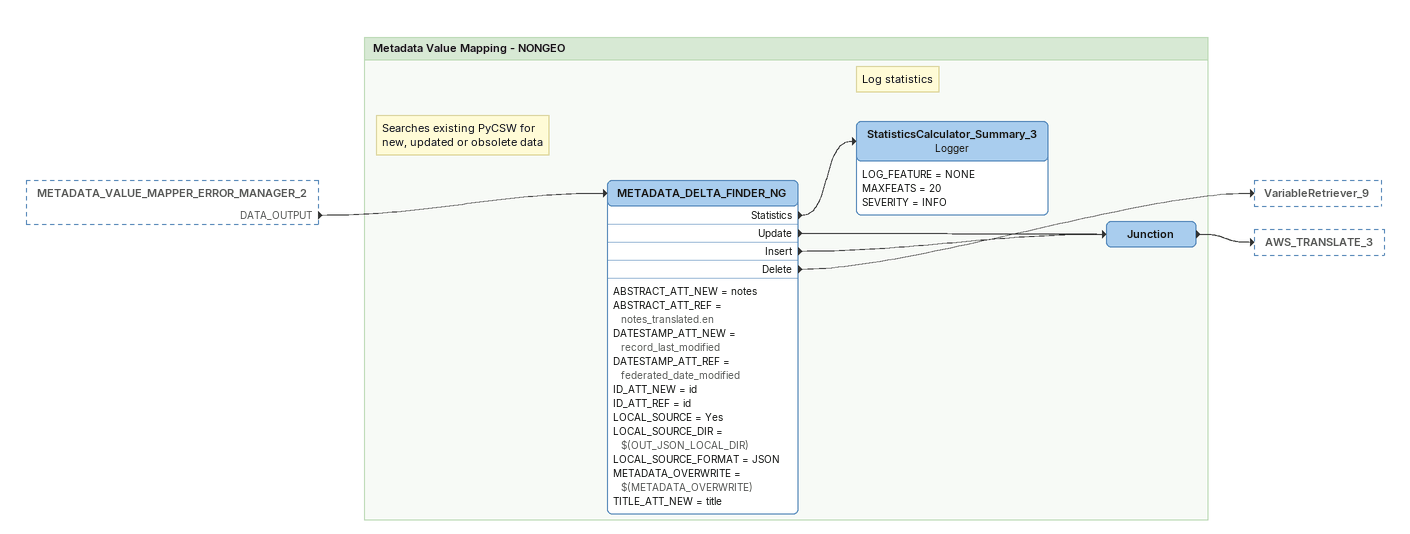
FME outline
METADATA_VALUE_MAPPER_ERROR_MANAGER_2 [outside]
    DATA_OUTPUT -> METADATA_DELTA_FINDER_NG

Bookmark: Metadata Value Mapping - NONGEO
Note: Searches existing PyCSW for new, updated or obsolete data
METADATA_DELTA_FINDER_NG
    ABSTRACT_ATT_NEW = notes
    ABSTRACT_ATT_REF = notes_translated.en
    DATESTAMP_ATT_NEW = record_last_modified
    DATESTAMP_ATT_REF = federated_date_modified
    ID_ATT_NEW = id
    ID_ATT_REF = id
    LOCAL_SOURCE = Yes
    LOCAL_SOURCE_DIR = $(OUT_JSON_LOCAL_DIR)
    LOCAL_SOURCE_FORMAT = JSON
    METADATA_OVERWRITE = $(METADATA_OVERWRITE)
    TITLE_ATT_NEW = title
    Statistics -> StatisticsCalculator_Summary_3
    Update -> Junction
    Insert -> Junction
    Delete -> VariableRetriever_9
Note: Log statistics
StatisticsCalculator_Summary_3: Logger
    LOG_FEATURE = NONE
    MAXFEATS = 20
    SEVERITY = INFO
Junction
    -> AWS_TRANSLATE_3
